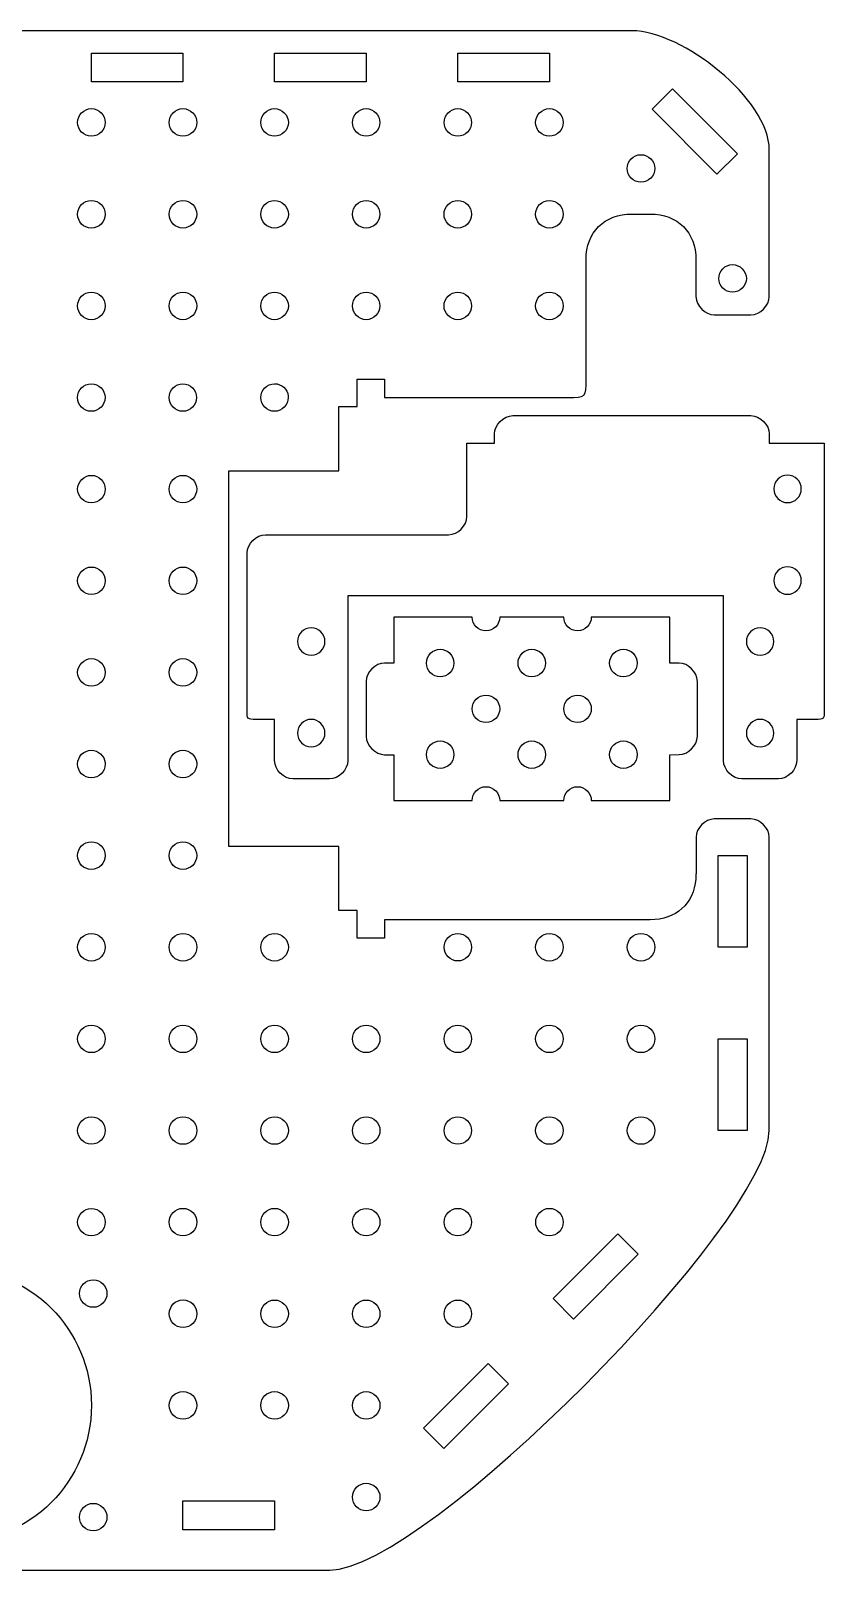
# Model space of a CAD drawing. Extents: x 3 to 308, y -74 to 94.
# Drawn here: x 221.2 to 307.8, y -73.9 to 94.2 of the extents above; entities that cross this region are included whole.
import ezdxf

# ---------------------------------------------------------------- set-up
doc = ezdxf.new("R2010")
doc.units = 0
doc.layers.add('Opaque', color=7, linetype='CONTINUOUS')

msp = doc.modelspace()

# ---------------------------------------------------------------- linework, layer by layer
at = {"layer": 'Opaque', "color": 7}
for p, q in [((286.830996, 94.15042), (138.830248, 94.15042)), ((227.827755, 91.720089), (237.827905, 91.720089)), ((227.827755, 88.570444), (227.827755, 91.720089)), ((227.827755, 91.720089), (227.827755, 91.720089)), ((237.827905, 91.720089), (237.827905, 88.570444)), ((247.828054, 91.720089), (257.828203, 91.720089)), ((247.828054, 88.570444), (247.828054, 91.720089)), ((247.828054, 91.720089), (247.828054, 91.720089)), ((257.828203, 91.720089), (257.828203, 88.570444)), ((267.827788, 91.720089), (277.827938, 91.720089)), ((267.827788, 88.570444), (267.827788, 91.720089)), ((267.827788, 91.720089), (267.827788, 91.720089)), ((277.827938, 91.720089), (277.827938, 88.570444)), ((237.827905, 88.570444), (227.827755, 88.570444)), ((257.828203, 88.570444), (247.828054, 88.570444)), ((277.827938, 88.570444), (267.827788, 88.570444)), ((289.047936, 85.582306), (291.275403, 87.809767)), ((291.275403, 87.809767), (298.346368, 80.738777)), ((291.275403, 87.809767), (291.275403, 87.809767)), ((227.824453, 85.651213), (227.824453, 85.651213)), ((237.824603, 85.651213), (237.824603, 85.651213)), ((247.824188, 85.651213), (247.824188, 85.651213)), ((257.82874, 85.651213), (257.82874, 85.651213)), ((267.828889, 85.651213), (267.828889, 85.651213)), ((277.824636, 85.651213), (277.824636, 85.651213)), ((296.118929, 78.511319), (289.047936, 85.582306)), ((298.346368, 80.738777), (296.118929, 78.511319)), ((301.830655, 65.151537), (301.830655, 81.150559)), ((287.822019, 80.629642), (287.822019, 80.629642)), ((227.822252, 75.629502), (227.822252, 75.629502)), ((237.822401, 75.629502), (237.822401, 75.629502)), ((247.821986, 75.629502), (247.821986, 75.629502)), ((257.826538, 75.629502), (257.826538, 75.629502)), ((267.826688, 75.629502), (267.826688, 75.629502)), ((277.822434, 75.629502), (277.822434, 75.629502)), ((286.830996, 74.151778), (288.831359, 74.151778)), ((281.830921, 68.163375), (281.830921, 69.189188)), ((293.831433, 69.151153), (293.831433, 65.134448)), ((281.830921, 56.134201), (281.830921, 68.147938)), ((297.822168, 68.629618), (297.822168, 68.629618)), ((227.822252, 65.629288), (227.822252, 65.629288)), ((237.822401, 65.629288), (237.822401, 65.629288)), ((247.821986, 65.629288), (247.821986, 65.629288)), ((257.826538, 65.629288), (257.826538, 65.629288)), ((267.826688, 65.629288), (267.826688, 65.629288)), ((277.822434, 65.629288), (277.822434, 65.629288)), ((295.830696, 63.151727), (299.830857, 63.151727)), ((227.817821, 55.620268), (227.817821, 55.620268)), ((237.814668, 55.620268), (237.814668, 55.620268)), ((247.820321, 55.630795), (247.820321, 55.630795)), ((256.830548, 54.132187), (256.830548, 56.134201)), ((256.830548, 56.134201), (259.830824, 56.134201)), ((259.830824, 56.134201), (259.830824, 54.133841)), ((256.830548, 53.133936), (256.830548, 54.132187)), ((259.830824, 54.133841), (279.822854, 54.133841)), ((254.830749, 46.1324), (254.830749, 53.133936)), ((254.830749, 53.133936), (256.830548, 53.133936)), ((273.827946, 52.149711), (299.828232, 52.149711)), ((299.828232, 52.149711), (299.828232, 52.150276)), ((299.828232, 52.150276), (299.828768, 52.150264)), ((268.828435, 41.150763), (268.828435, 49.149999)), ((268.828435, 49.149999), (271.828147, 49.149999)), ((271.828147, 49.149999), (271.828147, 50.149904)), ((301.829131, 50.150455), (301.829131, 49.15055)), ((301.829131, 49.15055), (307.829119, 49.15055)), ((307.829119, 49.15055), (307.829119, 20.091584)), ((227.82832, 45.629492), (227.82832, 45.629492)), ((237.820736, 45.629492), (237.820736, 45.629492)), ((242.830802, 46.1324), (242.830802, 46.134658)), ((242.830802, 46.134658), (247.830876, 46.134658)), ((242.830802, 5.132457), (242.830802, 46.1324)), ((247.830876, 46.134658), (247.830876, 46.1324)), ((247.830876, 46.1324), (254.830749, 46.1324)), ((303.828958, 45.650884), (303.828958, 45.650884)), ((246.828338, 39.150403), (266.828609, 39.150403)), ((244.828512, 19.999529), (244.828512, 37.150594)), ((227.82832, 35.627073), (227.82832, 35.627073)), ((237.820736, 35.627073), (237.820736, 35.627073)), ((303.828958, 35.650738), (303.828958, 35.650738)), ((296.82852, 32.500542), (255.828574, 32.500542)), ((255.828574, 32.500542), (255.828574, 14.500606)), ((296.82852, 14.500606), (296.82852, 32.500542)), ((251.828949, 29.000323), (251.828949, 29.000323)), ((269.40304, 30.150404), (260.828338, 30.150404)), ((260.828338, 30.150404), (260.828338, 25.143726)), ((279.40429, 30.150404), (272.401651, 30.150404)), ((290.979804, 30.150404), (282.402901, 30.150404)), ((290.979804, 25.144262), (290.979804, 30.150404)), ((300.829218, 29.000323), (300.829218, 29.000323)), ((227.82832, 25.625804), (227.82832, 25.625804)), ((237.825139, 25.625804), (237.825139, 25.625804)), ((260.828338, 25.143726), (259.828425, 25.147112)), ((267.401012, 25.149314), (267.401012, 25.149314)), ((277.402262, 25.149314), (277.402262, 25.149314)), ((287.403512, 25.149314), (287.403512, 25.149314)), ((291.978616, 25.147649), (290.979804, 25.144262)), ((257.828062, 23.146749), (257.828062, 17.146761)), ((293.978415, 17.148991), (293.978415, 23.148979)), ((293.978415, 23.148979), (293.978415, 23.14785)), ((247.828788, 18.999627), (245.828961, 18.999627)), ((247.828788, 14.500606), (247.828788, 18.999627)), ((251.828949, 19.000727), (251.828949, 19.000727)), ((272.401651, 20.148675), (272.401651, 20.148675)), ((282.402901, 20.148675), (282.402901, 20.148675)), ((300.829218, 19.000727), (300.829218, 19.000727)), ((306.82867, 19.000177), (304.828843, 19.000177)), ((304.828843, 19.000177), (304.828843, 14.500606)), ((227.826655, 15.626142), (227.826655, 15.626142)), ((237.823502, 15.626142), (237.823502, 15.626142)), ((259.828425, 15.14696), (260.828338, 15.142445)), ((260.828338, 15.142445), (260.828338, 10.150639)), ((267.401012, 15.148061), (267.401012, 15.148061)), ((277.402262, 15.148061), (277.402262, 15.148061)), ((287.403512, 15.148061), (287.403512, 15.148061)), ((290.979804, 15.145267), (291.978616, 15.148654)), ((290.979804, 10.153461), (290.979804, 15.145267)), ((253.828748, 12.500246), (249.828586, 12.500246)), ((302.82848, 12.500246), (298.828883, 12.500246)), ((260.828338, 10.150639), (262.903095, 10.150639)), ((262.903095, 10.150639), (262.903095, 10.150639)), ((262.903095, 10.150639), (269.403576, 10.150639)), ((272.402187, 10.150639), (279.404826, 10.150639)), ((282.403437, 10.150639), (287.903468, 10.150639)), ((287.903468, 10.150639), (287.903468, 10.153461)), ((287.903468, 10.153461), (290.979804, 10.153461)), ((299.83255, 8.128861), (295.832361, 8.128861)), ((227.822252, 5.633167), (227.822252, 5.633167)), ((237.822401, 5.633167), (237.822401, 5.633167)), ((254.830749, 5.132457), (242.830802, 5.132457)), ((254.830749, -1.865774), (254.830749, 5.132457)), ((293.833127, 6.14614), (293.833127, 2.129432)), ((301.832349, -2.87064), (301.832349, 6.129051)), ((296.254509, 4.127229), (299.404701, 4.127229)), ((296.254509, -1.189792), (296.254509, 4.127229)), ((296.254509, 4.127229), (296.254509, 4.127229)), ((299.404701, 4.127229), (299.404701, -1.185934)), ((293.830304, 2.090296), (293.830304, 2.061634)), ((296.254509, -5.872917), (296.254509, -1.189792)), ((299.404701, -1.185934), (299.404701, -5.872917)), ((256.830548, -1.865774), (254.830749, -1.865774)), ((256.830548, -4.866038), (256.830548, -1.865774)), ((263.830449, -2.864581), (259.830824, -2.864581)), ((259.830824, -2.864581), (259.830824, -2.867883)), ((259.830824, -2.867883), (259.830824, -4.866038)), ((266.717159, -2.864581), (263.830449, -2.864581)), ((268.937458, -2.864581), (266.717159, -2.864581)), ((271.830772, -2.864581), (268.937458, -2.864581)), ((272.830685, -2.864581), (271.830772, -2.864581)), ((272.830685, -2.867883), (272.830685, -2.864581)), ((277.83076, -2.867883), (272.830685, -2.867883)), ((286.674447, -2.864581), (277.83076, -2.864581)), ((277.83076, -2.864581), (277.83076, -2.867883)), ((287.706872, -2.871185), (286.83156, -2.871185)), ((288.831923, -2.876152), (287.706872, -2.871185)), ((301.832349, -25.860727), (301.832349, -2.87064)), ((227.82609, -4.3681), (227.82609, -4.3681)), ((237.82624, -4.3681), (237.82624, -4.3681)), ((247.825853, -4.3681), (247.825853, -4.3681)), ((259.830824, -4.866038), (256.830548, -4.866038)), ((267.830554, -4.372502), (267.830554, -4.372502)), ((277.826301, -4.3681), (277.826301, -4.3681)), ((287.82645, -4.3681), (287.82645, -4.3681)), ((299.404701, -5.872917), (296.254509, -5.872917)), ((227.828856, -14.370989), (227.828856, -14.370989)), ((237.82624, -14.367687), (237.82624, -14.367687)), ((247.825853, -14.367687), (247.825853, -14.367687)), ((257.830405, -14.372118), (257.830405, -14.372118)), ((267.830554, -14.372118), (267.830554, -14.372118)), ((277.826301, -14.367687), (277.826301, -14.367687)), ((287.82645, -14.367687), (287.82645, -14.367687)), ((296.254509, -15.871449), (299.404701, -15.871449)), ((296.254509, -21.189021), (296.254509, -15.871449)), ((296.254509, -15.871449), (296.254509, -15.871449)), ((299.404701, -15.871449), (299.404701, -21.185163)), ((296.254509, -25.871593), (296.254509, -21.189021)), ((299.404701, -21.185163), (299.404701, -25.871593)), ((227.828856, -24.371195), (227.828856, -24.371195)), ((237.82624, -24.367329), (237.82624, -24.367329)), ((247.825853, -24.367329), (247.825853, -24.367329)), ((257.830405, -24.37176), (257.830405, -24.37176)), ((267.830554, -24.37176), (267.830554, -24.37176)), ((277.826301, -24.367329), (277.826301, -24.367329)), ((287.82645, -24.367329), (287.82645, -24.367329)), ((299.404701, -25.871593), (296.254509, -25.871593)), ((227.828856, -34.371359), (227.828856, -34.371359)), ((237.825139, -34.366956), (237.825139, -34.366956)), ((247.825853, -34.368593), (247.825853, -34.368593)), ((257.830405, -34.373024), (257.830405, -34.373024)), ((267.830554, -34.368593), (267.830554, -34.368593)), ((277.830703, -34.368593), (277.830703, -34.368593)), ((278.223162, -44.220463), (285.294155, -37.148934)), ((285.294155, -37.148934), (287.521622, -39.376401)), ((285.294155, -37.148934), (285.294155, -37.148934)), ((287.521622, -39.376401), (280.450629, -46.447394)), ((228.029488, -42.164446), (228.029488, -42.164446)), ((237.830106, -44.36544), (237.830106, -44.36544)), ((247.825853, -44.369307), (247.825853, -44.369307)), ((257.830405, -44.372609), (257.830405, -44.372609)), ((267.830554, -44.372609), (267.830554, -44.372609)), ((280.450629, -46.447394), (278.223162, -44.220463)), ((264.081712, -58.362449), (271.152705, -51.291456)), ((271.152168, -51.291456), (273.379636, -53.518923)), ((271.152705, -51.291456), (271.152168, -51.291456)), ((273.379636, -53.518923), (266.308642, -60.589916)), ((237.82957, -54.36669), (237.82957, -54.36669)), ((247.825853, -54.367255), (247.825853, -54.367255)), ((257.830405, -54.372758), (257.830405, -54.372758)), ((266.308642, -60.589916), (264.081712, -58.362449)), ((266.308642, -60.589916), (266.308642, -60.589916)), ((257.830405, -64.372908), (257.830405, -64.372908)), ((228.029488, -66.566198), (228.029488, -66.566198)), ((237.800896, -66.293345), (247.801045, -66.293345)), ((237.800896, -69.443538), (237.800896, -66.293345)), ((237.800896, -66.293345), (237.800896, -66.293345)), ((247.801045, -66.293345), (247.801045, -69.443538)), ((247.801045, -69.443538), (237.800896, -69.443538)), ((212.831482, -73.859449), (253.840234, -73.859449))]:
    msp.add_line(p, q, dxfattribs=at)
for points in [[(301.830655, 81.150559), (301.83043, 86.673284), (292.353774, 94.150502), (286.830996, 94.15042)], [(226.325148, 84.143088), (226.325148, 84.971498), (226.996018, 85.651213), (227.824453, 85.651213)], [(227.824453, 82.643783), (226.996018, 82.643786), (226.325148, 83.314656), (226.325148, 84.143088)], [(227.824453, 85.651213), (228.65286, 85.651211), (229.332621, 84.971498), (229.332564, 84.143088)], [(229.332564, 84.143088), (229.332564, 83.314656), (228.65286, 82.643783), (227.824453, 82.643783)], [(236.325297, 84.143088), (236.325269, 84.971498), (236.996168, 85.651213), (237.824603, 85.651213)], [(237.824603, 82.643783), (236.996168, 82.643786), (236.325297, 83.314656), (236.325297, 84.143088)], [(237.824603, 85.651213), (238.65301, 85.651211), (239.332714, 84.971498), (239.332714, 84.143088)], [(239.332714, 84.143088), (239.332714, 83.314656), (238.65301, 82.643783), (237.824603, 82.643783)], [(246.324882, 84.143088), (246.324882, 84.971498), (246.995781, 85.651213), (247.824188, 85.651213)], [(247.824188, 82.643783), (246.995781, 82.643786), (246.324882, 83.314656), (246.324882, 84.143088)], [(247.824188, 85.651213), (248.652623, 85.651211), (249.332327, 84.971498), (249.332327, 84.143088)], [(249.332327, 84.143088), (249.332327, 83.314656), (248.652623, 82.643783), (247.824188, 82.643783)], [(256.329434, 84.143088), (256.329434, 84.971442), (257.000276, 85.651211), (257.82874, 85.651213)], [(257.82874, 82.643783), (257.000276, 82.643783), (256.329434, 83.3146), (256.329434, 84.143088)], [(257.82874, 85.651213), (258.657146, 85.651211), (259.328045, 84.971498), (259.328045, 84.143088)], [(259.328045, 84.143088), (259.328045, 83.3146), (258.657146, 82.643786), (257.82874, 82.643783)], [(266.329583, 84.143088), (266.329583, 84.971442), (267.000454, 85.651211), (267.828889, 85.651213)], [(267.828889, 82.643783), (267.000454, 82.643783), (266.329583, 83.3146), (266.329583, 84.143088)], [(267.828889, 85.651213), (268.657296, 85.651211), (269.328194, 84.971498), (269.328194, 84.143088)], [(269.328194, 84.143088), (269.328194, 83.3146), (268.657296, 82.643786), (267.828889, 82.643783)], [(276.32533, 84.143088), (276.325302, 84.971498), (276.9962, 85.651213), (277.824636, 85.651213)], [(277.824636, 82.643783), (276.9962, 82.643786), (276.32533, 83.314656), (276.32533, 84.143088)], [(277.824636, 85.651213), (278.653042, 85.651211), (279.332718, 84.971498), (279.332746, 84.143088)], [(279.332746, 84.143088), (279.33269, 83.314656), (278.653042, 82.643783), (277.824636, 82.643783)], [(286.322714, 79.12152), (286.322685, 79.949927), (286.993584, 80.629642), (287.822019, 80.629642)], [(287.822019, 77.622214), (286.993584, 77.622214), (286.322714, 78.293085), (286.322714, 79.12152)], [(287.822019, 80.629642), (288.650426, 80.629645), (289.33013, 79.949927), (289.330158, 79.12152)], [(289.330158, 79.12152), (289.330102, 78.293085), (288.650426, 77.622214), (287.822019, 77.622214)], [(226.322946, 74.121377), (226.322946, 74.949787), (226.993817, 75.629502), (227.822252, 75.629502)], [(227.822252, 75.629502), (228.650659, 75.629499), (229.330419, 74.949787), (229.330363, 74.121377)], [(236.323096, 74.121377), (236.323068, 74.949787), (236.993966, 75.629502), (237.822401, 75.629502)], [(237.822401, 75.629502), (238.650808, 75.629499), (239.330512, 74.949787), (239.330512, 74.121377)], [(246.322681, 74.121377), (246.322681, 74.949787), (246.993579, 75.629502), (247.821986, 75.629502)], [(247.821986, 75.629502), (248.650393, 75.629499), (249.330125, 74.949787), (249.330125, 74.121377)], [(256.327233, 74.121377), (256.327233, 74.949731), (256.998075, 75.629499), (257.826538, 75.629502)], [(257.826538, 75.629502), (258.654945, 75.629499), (259.325844, 74.949787), (259.325844, 74.121377)], [(266.327382, 74.121377), (266.327382, 74.949731), (266.998252, 75.629499), (267.826688, 75.629502)], [(267.826688, 75.629502), (268.655123, 75.629499), (269.325993, 74.949787), (269.325993, 74.121377)], [(276.323129, 74.121377), (276.3231, 74.949787), (276.993999, 75.629502), (277.822434, 75.629502)], [(277.822434, 75.629502), (278.650841, 75.629499), (279.330517, 74.949787), (279.330545, 74.121377)], [(227.822252, 72.622072), (226.993817, 72.622075), (226.322946, 73.292945), (226.322946, 74.121377)], [(229.330363, 74.121377), (229.330363, 73.292945), (228.650659, 72.622072), (227.822252, 72.622072)], [(237.822401, 72.622072), (236.993966, 72.622075), (236.323096, 73.292945), (236.323096, 74.121377)], [(239.330512, 74.121377), (239.330512, 73.292945), (238.650808, 72.622072), (237.822401, 72.622072)], [(247.821986, 72.622072), (246.993579, 72.622075), (246.322681, 73.292945), (246.322681, 74.121377)], [(249.330125, 74.121377), (249.330125, 73.292945), (248.650393, 72.622072), (247.821986, 72.622072)], [(257.826538, 72.622072), (256.998075, 72.622072), (256.327233, 73.292889), (256.327233, 74.121377)], [(259.325844, 74.121377), (259.325844, 73.292889), (258.654945, 72.622075), (257.826538, 72.622072)], [(267.826688, 72.622072), (266.998252, 72.622072), (266.327382, 73.292889), (266.327382, 74.121377)], [(269.325993, 74.121377), (269.325993, 73.292889), (268.655094, 72.622075), (267.826688, 72.622072)], [(277.822434, 72.622072), (276.993999, 72.622075), (276.323129, 73.292945), (276.323129, 74.121377)], [(279.330545, 74.121377), (279.330489, 73.292945), (278.650841, 72.622072), (277.822434, 72.622072)], [(281.830921, 69.189188), (281.830921, 72.151455), (283.83103, 74.151778), (286.830996, 74.151778)], [(288.831359, 74.151778), (291.83124, 74.152343), (293.831236, 72.152558), (293.831433, 69.151153)], [(281.830921, 68.147938), (281.830893, 68.153074), (281.830921, 68.158239), (281.830921, 68.163375)], [(296.322863, 67.121493), (296.322835, 67.949903), (296.993733, 68.629618), (297.822168, 68.629618)], [(297.822168, 68.629618), (298.650575, 68.629615), (299.330279, 67.949903), (299.330308, 67.121493)], [(226.322946, 64.121163), (226.322946, 64.949573), (226.993817, 65.629288), (227.822252, 65.629288)], [(227.822252, 65.629288), (228.650659, 65.629285), (229.330419, 64.949573), (229.330363, 64.121163)], [(236.323096, 64.121163), (236.323068, 64.949573), (236.993966, 65.629288), (237.822401, 65.629288)], [(237.822401, 65.629288), (238.650808, 65.629285), (239.330512, 64.949573), (239.330512, 64.121163)], [(246.322681, 64.121163), (246.322681, 64.949573), (246.993579, 65.629288), (247.821986, 65.629288)], [(247.821986, 65.629288), (248.650393, 65.629285), (249.330125, 64.949573), (249.330125, 64.121163)], [(256.327233, 64.121163), (256.327233, 64.949519), (256.998075, 65.629285), (257.826538, 65.629288)], [(257.826538, 65.629288), (258.654945, 65.629285), (259.325844, 64.949573), (259.325844, 64.121163)], [(266.327382, 64.121163), (266.327382, 64.949519), (266.998252, 65.629285), (267.826688, 65.629288)], [(267.826688, 65.629288), (268.655123, 65.629285), (269.325993, 64.949573), (269.325993, 64.121163)], [(276.323129, 64.121163), (276.3231, 64.949573), (276.993999, 65.629288), (277.822434, 65.629288)], [(277.822434, 65.629288), (278.650841, 65.629285), (279.330517, 64.949573), (279.330545, 64.121163)], [(297.822168, 65.622187), (296.993733, 65.62219), (296.322863, 66.293061), (296.322863, 67.121493)], [(299.330308, 67.121493), (299.330251, 66.293061), (298.650575, 65.622187), (297.822168, 65.622187)], [(227.822252, 62.621857), (226.993817, 62.62186), (226.322946, 63.292731), (226.322946, 64.121163)], [(229.330363, 64.121163), (229.330363, 63.292734), (228.650659, 62.621857), (227.822252, 62.621857)], [(237.822401, 62.621857), (236.993966, 62.62186), (236.323096, 63.292731), (236.323096, 64.121163)], [(239.330512, 64.121163), (239.330512, 63.292734), (238.650808, 62.621857), (237.822401, 62.621857)], [(247.821986, 62.621857), (246.993579, 62.62186), (246.322681, 63.292731), (246.322681, 64.121163)], [(249.330125, 64.121163), (249.330125, 63.292734), (248.650393, 62.621857), (247.821986, 62.621857)], [(257.826538, 62.621857), (256.998075, 62.621857), (256.327233, 63.292674), (256.327233, 64.121163)], [(259.325844, 64.121163), (259.325844, 63.292674), (258.654945, 62.62186), (257.826538, 62.621857)], [(267.826688, 62.621857), (266.998252, 62.621857), (266.327382, 63.292674), (266.327382, 64.121163)], [(269.325993, 64.121163), (269.325993, 63.292674), (268.655094, 62.62186), (267.826688, 62.621857)], [(277.822434, 62.621857), (276.993999, 62.62186), (276.323129, 63.292731), (276.323129, 64.121163)], [(279.330545, 64.121163), (279.330489, 63.292734), (278.650841, 62.621857), (277.822434, 62.621857)], [(293.831433, 65.134448), (293.83736, 64.14568), (294.833717, 63.151727), (295.830696, 63.151727)], [(299.830857, 63.151727), (300.830883, 63.151727), (301.830655, 64.151539), (301.830655, 65.151537)], [(226.318516, 54.120963), (226.318516, 54.949398), (226.98933, 55.620268), (227.817821, 55.620268)], [(227.817821, 55.620268), (228.646172, 55.620268), (229.317127, 54.949398), (229.317127, 54.120963)], [(236.315363, 54.120963), (236.315363, 54.949398), (236.986233, 55.620268), (237.814668, 55.620268)], [(237.814668, 55.620268), (238.643132, 55.620268), (239.314002, 54.949398), (239.313974, 54.120963)], [(246.321016, 54.13149), (246.321016, 54.959925), (246.99183, 55.630795), (247.820321, 55.630795)], [(247.820321, 55.630795), (248.59694, 55.630795), (249.242947, 55.046539), (249.319627, 54.29024)], [(279.822854, 54.133841), (281.830921, 54.134075), (281.830921, 54.134123), (281.830921, 56.134201)], [(227.817821, 52.621657), (226.989358, 52.621657), (226.318516, 53.292553), (226.318516, 54.120963)], [(229.317127, 54.120963), (229.317127, 53.292553), (228.646256, 52.621657), (227.817821, 52.621657)], [(237.814668, 52.621657), (236.98629, 52.621657), (236.315391, 53.292553), (236.315363, 54.120963)], [(239.313974, 54.120963), (239.313974, 53.292553), (238.643188, 52.621657), (237.814668, 52.621657)], [(247.820321, 52.623365), (246.99183, 52.623365), (246.320987, 53.303052), (246.321016, 54.13149)], [(249.319627, 54.13149), (249.319627, 53.303052), (248.6487, 52.623365), (247.820321, 52.623365)], [(249.319627, 54.29024), (249.324707, 54.239807), (249.319627, 54.183278), (249.319627, 54.13149)], [(271.828147, 50.149904), (271.828147, 51.149902), (272.827948, 52.149711), (273.827946, 52.149711)], [(299.828768, 52.150264), (300.828823, 52.150264), (301.829131, 51.150453), (301.829131, 50.150455)], [(226.329014, 44.121367), (226.329014, 44.949802), (226.999828, 45.629492), (227.82832, 45.629492)], [(227.82832, 45.629492), (228.65667, 45.629492), (229.327625, 44.949802), (229.327625, 44.121367)], [(236.321431, 44.121367), (236.321431, 44.949802), (236.992216, 45.629492), (237.820736, 45.629492)], [(237.820736, 45.629492), (238.649143, 45.629492), (239.328875, 44.949802), (239.328875, 44.121367)], [(303.828958, 45.650884), (303.431085, 45.65085), (303.049525, 45.492743), (302.768237, 45.211354)], [(304.890025, 45.211543), (304.608621, 45.492948), (304.226924, 45.650992), (303.828958, 45.650884)], [(227.82832, 42.622061), (226.999856, 42.622061), (226.329014, 43.29296), (226.329014, 44.121367)], [(229.327625, 44.121367), (229.327625, 43.29296), (228.656755, 42.622061), (227.82832, 42.622061)], [(237.820736, 42.622061), (236.992216, 42.622061), (236.321431, 43.29296), (236.321431, 44.121367)], [(239.328875, 44.121367), (239.328875, 43.29296), (238.649143, 42.622061), (237.820736, 42.622061)], [(302.768237, 45.211354), (302.486949, 44.929964), (302.328979, 44.548348), (302.329088, 44.150475)], [(302.329088, 44.150475), (302.329168, 43.322155), (303.000638, 42.650691), (303.828958, 42.650619)], [(304.88983, 43.089764), (305.171218, 43.37105), (305.329326, 43.752605), (305.329364, 44.150475)], [(305.329364, 44.150475), (305.329473, 44.548441), (305.17143, 44.930139), (304.890025, 45.211543)], [(303.828958, 42.650619), (304.226828, 42.650511), (304.608442, 42.808479), (304.88983, 43.089764)], [(266.828609, 39.150403), (267.828635, 39.150403), (268.828435, 40.150765), (268.828435, 41.150763)], [(244.828512, 37.150594), (244.828512, 38.150594), (245.82834, 39.150403), (246.828338, 39.150403)], [(226.329014, 34.127768), (226.329014, 34.956203), (226.999828, 35.627073), (227.82832, 35.627073)], [(227.82832, 35.627073), (228.65667, 35.627073), (229.327625, 34.9562), (229.327625, 34.127768)], [(236.321431, 34.127768), (236.321431, 34.956203), (236.992216, 35.627073), (237.820736, 35.627073)], [(237.820736, 35.627073), (238.649143, 35.627073), (239.328875, 34.9562), (239.328875, 34.127768)], [(303.828958, 35.650738), (303.000637, 35.650666), (302.329166, 34.9792), (302.329088, 34.150879)], [(304.889831, 35.211591), (304.608442, 35.492877), (304.226829, 35.650845), (303.828958, 35.650738)], [(227.82832, 32.628462), (226.999856, 32.628462), (226.329014, 33.299335), (226.329014, 34.127768)], [(229.327625, 34.127768), (229.327625, 33.299335), (228.656755, 32.628462), (227.82832, 32.628462)], [(237.820736, 32.628462), (236.992216, 32.628462), (236.321431, 33.299335), (236.321431, 34.127768)], [(239.328875, 34.127768), (239.328875, 33.299335), (238.649143, 32.628462), (237.820736, 32.628462)], [(302.329088, 34.150879), (302.32898, 33.753006), (302.48695, 33.371391), (302.768238, 33.090002)], [(305.329364, 34.150879), (305.329327, 34.54875), (305.171219, 34.930306), (304.889831, 35.211591)], [(304.890024, 33.089812), (305.171429, 33.371217), (305.329472, 33.752913), (305.329364, 34.150879)], [(302.768238, 33.090002), (303.049526, 32.808613), (303.431085, 32.650507), (303.828958, 32.650473)], [(303.828958, 32.650473), (304.226924, 32.650365), (304.60862, 32.808408), (304.890024, 33.089812)], [(251.828949, 29.000323), (251.000627, 29.000267), (250.329192, 28.328733), (250.329107, 27.500467)], [(253.328819, 27.500467), (253.328734, 28.328733), (252.657271, 29.000267), (251.828949, 29.000323)], [(269.40304, 30.150404), (269.40304, 30.150574), (269.40304, 30.150404), (269.40304, 30.150404)], [(270.902345, 28.651099), (270.073938, 28.651099), (269.40304, 29.321969), (269.40304, 30.150404)], [(272.401651, 30.150404), (272.401651, 29.321969), (271.73078, 28.651099), (270.902345, 28.651099)], [(272.401651, 30.150404), (272.401651, 30.150207), (272.401651, 30.150404), (272.401651, 30.150404)], [(279.40429, 30.150404), (279.40429, 30.150574), (279.40429, 30.150404), (279.40429, 30.150404)], [(280.903595, 28.651099), (280.075188, 28.651099), (279.40429, 29.321969), (279.40429, 30.150404)], [(282.402901, 30.150404), (282.402901, 29.321969), (281.73203, 28.651099), (280.903595, 28.651099)], [(282.402901, 30.150404), (282.402901, 30.150207), (282.402901, 30.150404), (282.402901, 30.150404)], [(300.829218, 29.000323), (300.000726, 29.000549), (299.328925, 28.328959), (299.328812, 27.500467)], [(302.329088, 27.500467), (302.329003, 28.328733), (301.657568, 29.000239), (300.829218, 29.000323)], [(250.329107, 27.500467), (250.329164, 26.672145), (251.000627, 26.000696), (251.828949, 26.000612)], [(251.828949, 26.000612), (252.657271, 26.000696), (253.328734, 26.672145), (253.328819, 27.500467)], [(299.328812, 27.500467), (299.328925, 26.671919), (300.000726, 26.000386), (300.829218, 26.000612)], [(300.829218, 26.000612), (301.657568, 26.000696), (302.329003, 26.672145), (302.329088, 27.500467)], [(226.329014, 24.126498), (226.329014, 24.954933), (226.999828, 25.625804), (227.82832, 25.625804)], [(227.82832, 25.625804), (228.65667, 25.625804), (229.327625, 24.954933), (229.327625, 24.126498)], [(236.325833, 24.126498), (236.325833, 24.954933), (236.996788, 25.625804), (237.825139, 25.625804)], [(237.825139, 25.625804), (238.653659, 25.625804), (239.324388, 24.954933), (239.324444, 24.126498)], [(264.402965, 25.149314), (264.402965, 25.977777), (265.073836, 26.648619), (265.902271, 26.648619)], [(265.902271, 26.648619), (266.730649, 26.648619), (267.401012, 25.977777), (267.401012, 25.149314)], [(274.403651, 25.149314), (274.403651, 25.977749), (275.074521, 26.648619), (275.902956, 26.648619)], [(275.902956, 26.648619), (276.731363, 26.648619), (277.402262, 25.977777), (277.402262, 25.149314)], [(284.404901, 25.149314), (284.404901, 25.977777), (285.075771, 26.648619), (285.904206, 26.648619)], [(285.904206, 26.648619), (286.732613, 26.648619), (287.403512, 25.977777), (287.403512, 25.149314)], [(227.82832, 22.627192), (226.999856, 22.627192), (226.329014, 23.298091), (226.329014, 24.126498)], [(229.327625, 24.126498), (229.327625, 23.298091), (228.656755, 22.627192), (227.82832, 22.627192)], [(237.825139, 22.627192), (236.996845, 22.627192), (236.325777, 23.298091), (236.325833, 24.126498)], [(239.324444, 24.126498), (239.324444, 23.298091), (238.653715, 22.627192), (237.825139, 22.627192)], [(259.828425, 25.147112), (258.828427, 25.147112), (257.828062, 24.146747), (257.828062, 23.146749)], [(265.902271, 23.650008), (265.073836, 23.650008), (264.402965, 24.320879), (264.402965, 25.149314)], [(267.401012, 25.149314), (267.401012, 24.320879), (266.730649, 23.650008), (265.902271, 23.650008)], [(275.902956, 23.650008), (275.074521, 23.650008), (274.403651, 24.320879), (274.403651, 25.149314)], [(277.402262, 25.149314), (277.402262, 24.320907), (276.731363, 23.650008), (275.902956, 23.650008)], [(285.904206, 23.650008), (285.075771, 23.650008), (284.404901, 24.320879), (284.404901, 25.149314)], [(287.403512, 25.149314), (287.403512, 24.320879), (286.732613, 23.650008), (285.904206, 23.650008)], [(293.978415, 23.14785), (293.978415, 24.147848), (292.978614, 25.147649), (291.978616, 25.147649)], [(269.40304, 20.148675), (269.40304, 20.97711), (270.073938, 21.647952), (270.902345, 21.64798)], [(270.902345, 21.64798), (271.73078, 21.64798), (272.401651, 20.97711), (272.401651, 20.148675)], [(279.40429, 20.148675), (279.40429, 20.97711), (280.075188, 21.647952), (280.903595, 21.64798)], [(280.903595, 21.64798), (281.73203, 21.64798), (282.402901, 20.97711), (282.402901, 20.148675)], [(245.828961, 18.999627), (244.828963, 18.999627), (244.828483, 18.999531), (244.828512, 19.999529)], [(251.828949, 19.000727), (251.000429, 19.000671), (250.328882, 18.328841), (250.329107, 17.500321)], [(253.328819, 17.500321), (253.329045, 18.328841), (252.657497, 19.000671), (251.828949, 19.000727)], [(270.902345, 18.649369), (270.073938, 18.649369), (269.40304, 19.320268), (269.40304, 20.148675)], [(272.401651, 20.148675), (272.401651, 19.320268), (271.73078, 18.649369), (270.902345, 18.649369)], [(280.903595, 18.649369), (280.075188, 18.649369), (279.40429, 19.320268), (279.40429, 20.148675)], [(282.402901, 20.148675), (282.402901, 19.320268), (281.73203, 18.649369), (280.903595, 18.649369)], [(300.829218, 19.000727), (300.000501, 19.000953), (299.328614, 18.329038), (299.328812, 17.500321)], [(302.329088, 17.500321), (302.329314, 18.328841), (301.657738, 19.000671), (300.829218, 19.000727)], [(307.829119, 20.091584), (307.829176, 19.000174), (307.829119, 19.000177), (306.82867, 19.000177)], [(250.329107, 17.500321), (250.329164, 16.671971), (251.000627, 16.000575), (251.828949, 16.000462)], [(251.828949, 16.000462), (252.657271, 16.000547), (253.328734, 16.671971), (253.328819, 17.500321)], [(257.828062, 17.146761), (257.828062, 16.146763), (258.828427, 15.14696), (259.828425, 15.14696)], [(291.978616, 15.148654), (292.978614, 15.148654), (293.978415, 16.148993), (293.978415, 17.148991)], [(299.328812, 17.500321), (299.328925, 16.671745), (300.000726, 16.000265), (300.829218, 16.000462)], [(300.829218, 16.000462), (301.657568, 16.000547), (302.329003, 16.671971), (302.329088, 17.500321)], [(226.327349, 14.126837), (226.327349, 14.955275), (226.998276, 15.626142), (227.826655, 15.626142)], [(227.826655, 15.626142), (228.60333, 15.626142), (229.249139, 15.033069), (229.32596, 14.276767)], [(236.324196, 14.126837), (236.324196, 14.955275), (236.995123, 15.626142), (237.823502, 15.626142)], [(237.823502, 15.626142), (238.600149, 15.626142), (239.246071, 15.033069), (239.322808, 14.276767)], [(264.402965, 15.148061), (264.402965, 15.976499), (265.073836, 16.647369), (265.902271, 16.647369)], [(265.902271, 13.648755), (265.073836, 13.648755), (264.402965, 14.319598), (264.402965, 15.148061)], [(265.902271, 16.647369), (266.730649, 16.647369), (267.401012, 15.976499), (267.401012, 15.148061)], [(267.401012, 15.148061), (267.401012, 14.319598), (266.730649, 13.648755), (265.902271, 13.648755)], [(274.403651, 15.148061), (274.403651, 15.976471), (275.074521, 16.647369), (275.902956, 16.647369)], [(275.902956, 13.648755), (275.074521, 13.648755), (274.403651, 14.319598), (274.403651, 15.148061)], [(275.902956, 16.647369), (276.731363, 16.647369), (277.402262, 15.976499), (277.402262, 15.148061)], [(277.402262, 15.148061), (277.402262, 14.319626), (276.731363, 13.648755), (275.902956, 13.648755)], [(284.404901, 15.148061), (284.404901, 15.976499), (285.075771, 16.647369), (285.904206, 16.647369)], [(285.904206, 13.648755), (285.075771, 13.648755), (284.404901, 14.319598), (284.404901, 15.148061)], [(285.904206, 16.647369), (286.732613, 16.647369), (287.403512, 15.976499), (287.403512, 15.148061)], [(287.403512, 15.148061), (287.403512, 14.319598), (286.732613, 13.648755), (285.904206, 13.648755)], [(227.826655, 12.627531), (226.998276, 12.627531), (226.327293, 13.29843), (226.327349, 14.126837)], [(229.32596, 14.126837), (229.32596, 13.29843), (228.655118, 12.627531), (227.826655, 12.627531)], [(229.32596, 14.276767), (229.33104, 14.226334), (229.325932, 14.178625), (229.32596, 14.126837)], [(237.823502, 12.627531), (236.995123, 12.627531), (236.324196, 13.29843), (236.324196, 14.126837)], [(239.322808, 14.126837), (239.322808, 13.29843), (238.651937, 12.627531), (237.823502, 12.627531)], [(239.322808, 14.276767), (239.327888, 14.226334), (239.322808, 14.178625), (239.322808, 14.126837)], [(249.828586, 12.500246), (248.828588, 12.500246), (247.828816, 13.500608), (247.828788, 14.500606)], [(255.828574, 14.500606), (255.828546, 13.500608), (254.828746, 12.500246), (253.828748, 12.500246)], [(298.828883, 12.500246), (297.828885, 12.500246), (296.825275, 13.500608), (296.82852, 14.500606)], [(304.828843, 14.500606), (304.828843, 13.500608), (303.828478, 12.500246), (302.82848, 12.500246)], [(269.403576, 10.150639), (269.403576, 10.979074), (270.074475, 11.649916), (270.902882, 11.649945)], [(270.902882, 11.649945), (271.731317, 11.649945), (272.402187, 10.979074), (272.402187, 10.150639)], [(279.404826, 10.150639), (279.404826, 10.979074), (280.075725, 11.649916), (280.904132, 11.649945)], [(280.904132, 11.649945), (281.732567, 11.649945), (282.403437, 10.979074), (282.403437, 10.150639)], [(295.832361, 8.128861), (294.835382, 8.128861), (293.838912, 7.134906), (293.833127, 6.14614)], [(301.832349, 6.129051), (301.832349, 7.129049), (300.832576, 8.128861), (299.83255, 8.128861)], [(226.322946, 4.133862), (226.322946, 4.962297), (226.993817, 5.633167), (227.822252, 5.633167)], [(227.822252, 5.633167), (228.650659, 5.633167), (229.330363, 4.962297), (229.330363, 4.133862)], [(236.323096, 4.133862), (236.323096, 4.962297), (236.994023, 5.633167), (237.822401, 5.633167)], [(237.822401, 5.633167), (238.650808, 5.633167), (239.330512, 4.962297), (239.330512, 4.133862)], [(227.822252, 2.625737), (226.993817, 2.625737), (226.322918, 3.305455), (226.322946, 4.133862)], [(229.330363, 4.133862), (229.330363, 3.305455), (228.650659, 2.625737), (227.822252, 2.625737)], [(237.822401, 2.625737), (236.994023, 2.625737), (236.323068, 3.305455), (236.323096, 4.133862)], [(239.330512, 4.133862), (239.330512, 3.305455), (238.650808, 2.625737), (237.822401, 2.625737)], [(293.815911, 1.745237), (293.812524, 1.687726), (293.812524, 1.628293), (293.807727, 1.571603)], [(293.830304, 2.061634), (293.830304, 1.953909), (293.821556, 1.850351), (293.815911, 1.745237)], [(293.833127, 2.129432), (293.833127, 2.116111), (293.830304, 2.10358), (293.830304, 2.090296)], [(293.807727, 1.571603), (293.587763, -1.104767), (291.653778, -2.876152), (288.831923, -2.876152)], [(286.83156, -2.871185), (286.778079, -2.871185), (286.727307, -2.865822), (286.674447, -2.864581)], [(226.326785, -5.867405), (226.326785, -5.03897), (226.997655, -4.3681), (227.82609, -4.3681)], [(227.82609, -4.3681), (228.654497, -4.3681), (229.334229, -5.03897), (229.334229, -5.867405)], [(236.326934, -5.867405), (236.326934, -5.03897), (236.997833, -4.3681), (237.82624, -4.3681)], [(237.82624, -4.3681), (238.654675, -4.3681), (239.334379, -5.03897), (239.334379, -5.867405)], [(246.326547, -5.867405), (246.326547, -5.03897), (246.997418, -4.3681), (247.825853, -4.3681)], [(247.825853, -4.3681), (248.65426, -4.3681), (249.33402, -5.03897), (249.333964, -5.867405)], [(266.331248, -5.871808), (266.331248, -5.043367), (267.002119, -4.372502), (267.830554, -4.372502)], [(267.830554, -4.372502), (268.658961, -4.3725), (269.32986, -5.04337), (269.32986, -5.871808)], [(276.326995, -5.867405), (276.326995, -5.03897), (276.997866, -4.3681), (277.826301, -4.3681)], [(277.826301, -4.3681), (278.654708, -4.3681), (279.334412, -5.03897), (279.334412, -5.867405)], [(286.327144, -5.867405), (286.327144, -5.03897), (286.998015, -4.3681), (287.82645, -4.3681)], [(287.82645, -4.3681), (288.654857, -4.3681), (289.334561, -5.03897), (289.334561, -5.867405)], [(227.82609, -7.37553), (226.997655, -7.375502), (226.326756, -6.69584), (226.326785, -5.867405)], [(229.334229, -5.867405), (229.334229, -6.695812), (228.654497, -7.37553), (227.82609, -7.37553)], [(237.82624, -7.37553), (236.997833, -7.375502), (236.326849, -6.69584), (236.326934, -5.867405)], [(239.334379, -5.867405), (239.334379, -6.695812), (238.654703, -7.37553), (237.82624, -7.37553)], [(247.825853, -7.37553), (246.997418, -7.375502), (246.326519, -6.69584), (246.326547, -5.867405)], [(249.333964, -5.867405), (249.333964, -6.695812), (248.65426, -7.37553), (247.825853, -7.37553)], [(267.830554, -7.371113), (267.002119, -7.371111), (266.331248, -6.700187), (266.331248, -5.871808)], [(269.32986, -5.871808), (269.32986, -6.700184), (268.658961, -7.371113), (267.830554, -7.371113)], [(277.826301, -7.37553), (276.997866, -7.375502), (276.326967, -6.69584), (276.326995, -5.867405)], [(279.334412, -5.867405), (279.334412, -6.695812), (278.654708, -7.37553), (277.826301, -7.37553)], [(287.82645, -7.37553), (286.998015, -7.375502), (286.327116, -6.69584), (286.327144, -5.867405)], [(289.334561, -5.867405), (289.334561, -6.695812), (288.654857, -7.37553), (287.82645, -7.37553)], [(226.329014, -15.871398), (226.328788, -15.042853), (227.000336, -14.371074), (227.828856, -14.370989)], [(227.828856, -14.370989), (228.657602, -14.370764), (229.329516, -15.042656), (229.329262, -15.871398)], [(236.326934, -15.866993), (236.326934, -15.038558), (236.997833, -14.367687), (237.82624, -14.367687)], [(237.82624, -14.367687), (238.654675, -14.367687), (239.334379, -15.038558), (239.334379, -15.866993)], [(246.326547, -15.866993), (246.326547, -15.038558), (246.997418, -14.367687), (247.825853, -14.367687)], [(247.825853, -14.367687), (248.65426, -14.367687), (249.33402, -15.038558), (249.333964, -15.866993)], [(256.331099, -15.871424), (256.331099, -15.042989), (257.001885, -14.372118), (257.830405, -14.372118)], [(257.830405, -14.372118), (258.658755, -14.372118), (259.32971, -15.042989), (259.32971, -15.871424)], [(266.331248, -15.871424), (266.331248, -15.042989), (267.002119, -14.372118), (267.830554, -14.372118)], [(267.830554, -14.372118), (268.658961, -14.372118), (269.32986, -15.042989), (269.32986, -15.871424)], [(276.326995, -15.866993), (276.326995, -15.038558), (276.997866, -14.367687), (277.826301, -14.367687)], [(277.826301, -14.367687), (278.654708, -14.367687), (279.334412, -15.038558), (279.334412, -15.866993)], [(286.327144, -15.866993), (286.327144, -15.038558), (286.998015, -14.367687), (287.82645, -14.367687)], [(287.82645, -14.367687), (288.654857, -14.367687), (289.334561, -15.038558), (289.334561, -15.866993)], [(227.828856, -17.371254), (227.000534, -17.371173), (226.329099, -16.699721), (226.329014, -15.871398)], [(229.329262, -15.871398), (229.329206, -16.699946), (228.657404, -17.37148), (227.828856, -17.371254)], [(237.82624, -17.375118), (236.997833, -17.37509), (236.326849, -16.695428), (236.326934, -15.866993)], [(239.334379, -15.866993), (239.334379, -16.6954), (238.654703, -17.375118), (237.82624, -17.375118)], [(247.825853, -17.375118), (246.997418, -17.37509), (246.326519, -16.695428), (246.326547, -15.866993)], [(249.333964, -15.866993), (249.333964, -16.6954), (248.65426, -17.375118), (247.825853, -17.375118)], [(257.830405, -17.370729), (257.001885, -17.370729), (256.331099, -16.699803), (256.331099, -15.871424)], [(259.32971, -15.871424), (259.32971, -16.699803), (258.658727, -17.370729), (257.830405, -17.370729)], [(267.830554, -17.370729), (267.002119, -17.370729), (266.331248, -16.699803), (266.331248, -15.871424)], [(269.32986, -15.871424), (269.32986, -16.699803), (268.658961, -17.370729), (267.830554, -17.370729)], [(277.826301, -17.375118), (276.997866, -17.37509), (276.326967, -16.695428), (276.326995, -15.866993)], [(279.334412, -15.866993), (279.334412, -16.6954), (278.654708, -17.375118), (277.826301, -17.375118)], [(287.82645, -17.375118), (286.998015, -17.37509), (286.327116, -16.695428), (286.327144, -15.866993)], [(289.334561, -15.866993), (289.334561, -16.6954), (288.654857, -17.375118), (287.82645, -17.375118)], [(226.329014, -25.871601), (226.328788, -25.043053), (227.000336, -24.37128), (227.828856, -24.371195)], [(227.828856, -24.371195), (228.657602, -24.370969), (229.329488, -25.042856), (229.329262, -25.871601)], [(236.326934, -25.866626), (236.326934, -25.038191), (236.997833, -24.367329), (237.82624, -24.367329)], [(237.82624, -24.367329), (238.654675, -24.367329), (239.334379, -25.038191), (239.334379, -25.866626)], [(246.326547, -25.866626), (246.326547, -25.038191), (246.997418, -24.367329), (247.825853, -24.367329)], [(247.825853, -24.367329), (248.65426, -24.367329), (249.33402, -25.038191), (249.333964, -25.866626)], [(256.331099, -25.871076), (256.331099, -25.042641), (257.001885, -24.37176), (257.830405, -24.37176)], [(257.830405, -24.37176), (258.658755, -24.37176), (259.32971, -25.042641), (259.32971, -25.871076)], [(266.331248, -25.871076), (266.331248, -25.042641), (267.002119, -24.37176), (267.830554, -24.37176)], [(267.830554, -24.37176), (268.658961, -24.37176), (269.32986, -25.042641), (269.32986, -25.871076)], [(276.326995, -25.866626), (276.326995, -25.038191), (276.997866, -24.367329), (277.826301, -24.367329)], [(277.826301, -24.367329), (278.654708, -24.367329), (279.334412, -25.038191), (279.334412, -25.866626)], [(286.327144, -25.866626), (286.327144, -25.038191), (286.998015, -24.367329), (287.82645, -24.367329)], [(287.82645, -24.367329), (288.654857, -24.367329), (289.334561, -25.038191), (289.334561, -25.866626)], [(227.828856, -27.371471), (227.000534, -27.371387), (226.329099, -26.699924), (226.329014, -25.871601)], [(229.329262, -25.871601), (229.329178, -26.700149), (228.657404, -27.371697), (227.828856, -27.371471)], [(237.82624, -27.374765), (236.997833, -27.374737), (236.326849, -26.695061), (236.326934, -25.866626)], [(239.334379, -25.866626), (239.334379, -26.695033), (238.654703, -27.374765), (237.82624, -27.374765)], [(247.825853, -27.374765), (246.997418, -27.374737), (246.326519, -26.695061), (246.326547, -25.866626)], [(249.333964, -25.866626), (249.333964, -26.695033), (248.65426, -27.374765), (247.825853, -27.374765)], [(253.840234, -73.859449), (264.200471, -73.859449), (301.836384, -35.864633), (301.832349, -25.860727)], [(257.830405, -27.370382), (257.001885, -27.370382), (256.331099, -26.699455), (256.331099, -25.871076)], [(259.32971, -25.871076), (259.32971, -26.699455), (258.658727, -27.370382), (257.830405, -27.370382)], [(267.830554, -27.370382), (267.002119, -27.370382), (266.331248, -26.699455), (266.331248, -25.871076)], [(269.32986, -25.871076), (269.32986, -26.699455), (268.658961, -27.370382), (267.830554, -27.370382)], [(277.826301, -27.374765), (276.997866, -27.374737), (276.326967, -26.695061), (276.326995, -25.866626)], [(279.334412, -25.866626), (279.334412, -26.695033), (278.654708, -27.374765), (277.826301, -27.374765)], [(287.82645, -27.374765), (286.998015, -27.374737), (286.327116, -26.695061), (286.327144, -25.866626)], [(289.334561, -25.866626), (289.334561, -26.695033), (288.654857, -27.374765), (287.82645, -27.374765)], [(226.329014, -35.871765), (226.328788, -35.043217), (227.000336, -34.371444), (227.828856, -34.371359)], [(227.828856, -34.371359), (228.657602, -34.371133), (229.329488, -35.04302), (229.329262, -35.871765)], [(236.325833, -35.866262), (236.325833, -35.037827), (236.996732, -34.366956), (237.825139, -34.366956)], [(237.825139, -34.366956), (238.653602, -34.366956), (239.333306, -35.037827), (239.333278, -35.866262)], [(246.326547, -35.867899), (246.326547, -35.039464), (246.997418, -34.368593), (247.825853, -34.368593)], [(247.825853, -34.368593), (248.65426, -34.368593), (249.33402, -35.039464), (249.333964, -35.867899)], [(256.331099, -35.87233), (256.331099, -35.043923), (257.001913, -34.373024), (257.830405, -34.373024)], [(257.830405, -34.373024), (258.658755, -34.373024), (259.32971, -35.043923), (259.32971, -35.87233)], [(266.331248, -35.867899), (266.331248, -35.039407), (267.002147, -34.368593), (267.830554, -34.368593)], [(267.830554, -34.368593), (268.658989, -34.368593), (269.32986, -35.039407), (269.32986, -35.867899)], [(276.331398, -35.867899), (276.331398, -35.039407), (277.002296, -34.368593), (277.830703, -34.368593)], [(277.830703, -34.368593), (278.659138, -34.368593), (279.330009, -35.039407), (279.330009, -35.867899)], [(227.828856, -37.371635), (227.000534, -37.37155), (226.329099, -36.700087), (226.329014, -35.871765)], [(229.329262, -35.871765), (229.329178, -36.700313), (228.657404, -37.371861), (227.828856, -37.371635)], [(237.825139, -37.365567), (236.996732, -37.365567), (236.325833, -36.69464), (236.325833, -35.866262)], [(239.333278, -35.866262), (239.333278, -36.69464), (238.65363, -37.365567), (237.825139, -37.365567)], [(247.825853, -37.376038), (246.997418, -37.376038), (246.326519, -36.696306), (246.326547, -35.867899)], [(249.333964, -35.867899), (249.333964, -36.696306), (248.65426, -37.376038), (247.825853, -37.376038)], [(257.830405, -37.371635), (257.001913, -37.371635), (256.331099, -36.700765), (256.331099, -35.87233)], [(259.32971, -35.87233), (259.32971, -36.700765), (258.658755, -37.371635), (257.830405, -37.371635)], [(267.830554, -37.376038), (267.002147, -37.376038), (266.331248, -36.696249), (266.331248, -35.867899)], [(269.32986, -35.867899), (269.32986, -36.696306), (268.658989, -37.376038), (267.830554, -37.376038)], [(277.830703, -37.376038), (277.002296, -37.376038), (276.331398, -36.696249), (276.331398, -35.867899)], [(279.330009, -35.867899), (279.330009, -36.696306), (278.659138, -37.376038), (277.830703, -37.376038)], [(212.830297, -40.865236), (221.11431, -40.865405), (227.829787, -47.580883), (227.829957, -55.864895)], [(228.029488, -45.164694), (227.20094, -45.164609), (226.529392, -44.492836), (226.529646, -43.664288)], [(226.529646, -43.664288), (226.529731, -42.835994), (227.201194, -42.16453), (228.029488, -42.164446)], [(228.029488, -42.164446), (228.858008, -42.16422), (229.529838, -42.835768), (229.529922, -43.664288)], [(229.529922, -43.664288), (229.530176, -44.493033), (228.858233, -45.16492), (228.029488, -45.164694)], [(236.3297, -45.86531), (236.329784, -45.036762), (237.001586, -44.365215), (237.830106, -44.36544)], [(237.830106, -44.36544), (238.658428, -44.365525), (239.329891, -45.03696), (239.329976, -45.86531)], [(246.326547, -45.868612), (246.326547, -45.040177), (246.997418, -44.369307), (247.825853, -44.369307)], [(247.825853, -44.369307), (248.65426, -44.369307), (249.33402, -45.040177), (249.333964, -45.868612)], [(256.331099, -45.871914), (256.331099, -45.043479), (257.001885, -44.372609), (257.830405, -44.372609)], [(257.830405, -44.372609), (258.658755, -44.372609), (259.32971, -45.043479), (259.32971, -45.871914)], [(266.331248, -45.871914), (266.331248, -45.043479), (267.002119, -44.372609), (267.830554, -44.372609)], [(267.830554, -44.372609), (268.658961, -44.372609), (269.32986, -45.043479), (269.32986, -45.871914)], [(237.830106, -47.365152), (237.001586, -47.365378), (236.329784, -46.69383), (236.3297, -45.86531)], [(239.329976, -45.86531), (239.329891, -46.693604), (238.658428, -47.365096), (237.830106, -47.365152)], [(247.825853, -47.376187), (246.997418, -47.376187), (246.326519, -46.697019), (246.326547, -45.868612)], [(249.333964, -45.868612), (249.333964, -46.697019), (248.65426, -47.376187), (247.825853, -47.376187)], [(257.830405, -47.37122), (257.001885, -47.37122), (256.331099, -46.700293), (256.331099, -45.871914)], [(259.32971, -45.871914), (259.32971, -46.700293), (258.658727, -47.37122), (257.830405, -47.37122)], [(267.830554, -47.37122), (267.002119, -47.37122), (266.331248, -46.700321), (266.331248, -45.871914)], [(269.32986, -45.871914), (269.32986, -46.700321), (268.658961, -47.37122), (267.830554, -47.37122)], [(236.330264, -55.865996), (236.330264, -55.037476), (237.001135, -54.36669), (237.82957, -54.36669)], [(237.82957, -54.36669), (238.658005, -54.36669), (239.328875, -55.037476), (239.328875, -55.865996)], [(246.326547, -55.86656), (246.326547, -55.038125), (246.997418, -54.367255), (247.825853, -54.367255)], [(247.825853, -54.367255), (248.65426, -54.367255), (249.33402, -55.038125), (249.333964, -55.86656)], [(256.331099, -55.872063), (256.331099, -55.043544), (257.001941, -54.372758), (257.830405, -54.372758)], [(257.830405, -54.372758), (258.658783, -54.372758), (259.32971, -55.043544), (259.32971, -55.872063)], [(227.829957, -55.864895), (227.83007, -64.149134), (221.114535, -70.86495), (212.830297, -70.865119)], [(237.82957, -57.365301), (237.001135, -57.365301), (236.330264, -56.694402), (236.330264, -55.865996)], [(239.328875, -55.865996), (239.328875, -56.694402), (238.658005, -57.365301), (237.82957, -57.365301)], [(247.825853, -57.374671), (246.997418, -57.374671), (246.326519, -56.694967), (246.326547, -55.86656)], [(249.333964, -55.86656), (249.333964, -56.694967), (248.65426, -57.374671), (247.825853, -57.374671)], [(257.830405, -57.371369), (257.00197, -57.371369), (256.331099, -56.70047), (256.331099, -55.872063)], [(259.32971, -55.872063), (259.32971, -56.70047), (258.658783, -57.371369), (257.830405, -57.371369)], [(256.331099, -65.872213), (256.331099, -65.043778), (257.001885, -64.372908), (257.830405, -64.372908)], [(257.830405, -64.372908), (258.658755, -64.372908), (259.32971, -65.043778), (259.32971, -65.872213)], [(226.529646, -68.066604), (226.529448, -67.238084), (227.200968, -66.566282), (228.029488, -66.566198)], [(228.029488, -66.566198), (228.858233, -66.565972), (229.530148, -67.23783), (229.529922, -68.066604)], [(257.830405, -67.371519), (257.001885, -67.371519), (256.331099, -66.70062), (256.331099, -65.872213)], [(259.32971, -65.872213), (259.32971, -66.70062), (258.658755, -67.371519), (257.830405, -67.371519)], [(228.029488, -69.566446), (227.201194, -69.566361), (226.529787, -68.894898), (226.529646, -68.066604)], [(229.529922, -68.066604), (229.529838, -68.895124), (228.858008, -69.566671), (228.029488, -69.566446)]]:
    msp.add_open_spline(points, degree=3, dxfattribs=at)

doc.saveas('drawing.dxf')
